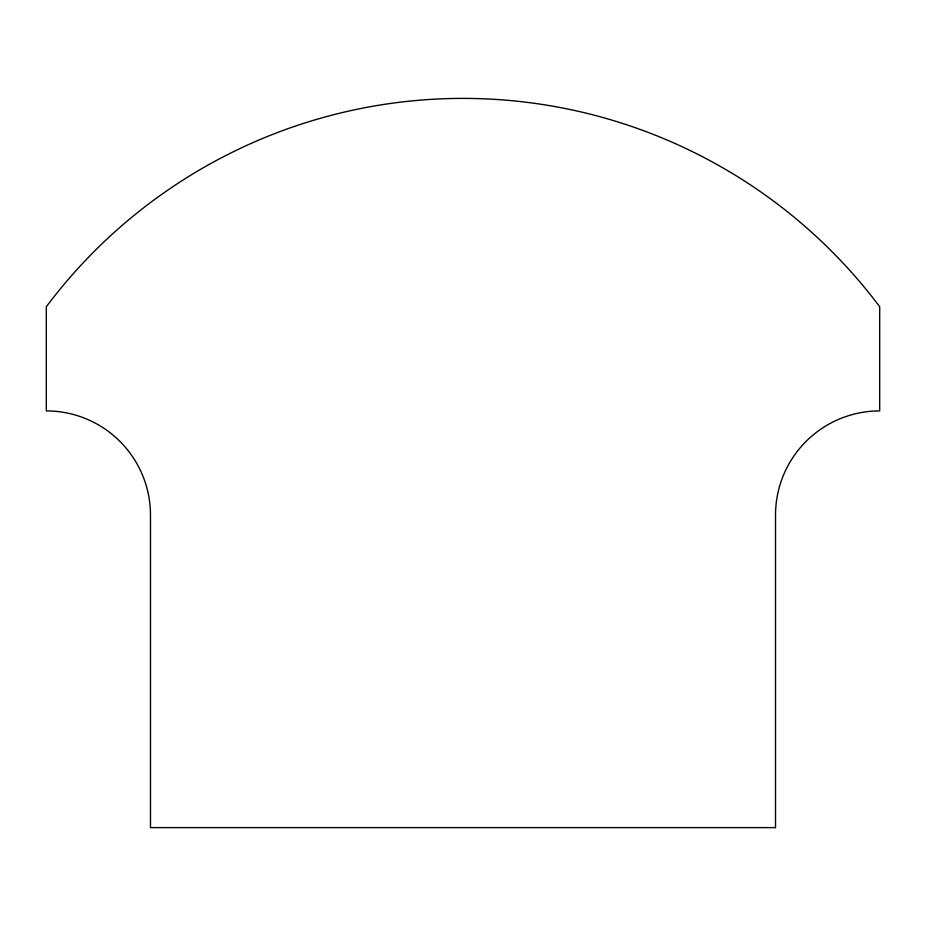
<?xml version="1.0" encoding="UTF-8"?>
<svg xmlns="http://www.w3.org/2000/svg" width="926" height="926" viewBox="0 0 926 926"><rect width="100%" height="100%" fill="white"/><g stroke="black" fill="none" stroke-linecap="round" stroke-linejoin="round"><path stroke-width="1.39" d="M775.525 827.612L150.475 827.612L150.475 515.087A104.175 104.175 0 0 0 46.3 410.912L46.3 306.738A520.875 520.875 0 0 1 879.7 306.738L879.7 410.912A104.175 104.175 0 0 0 775.525 515.087L775.525 827.612"/></g></svg>
